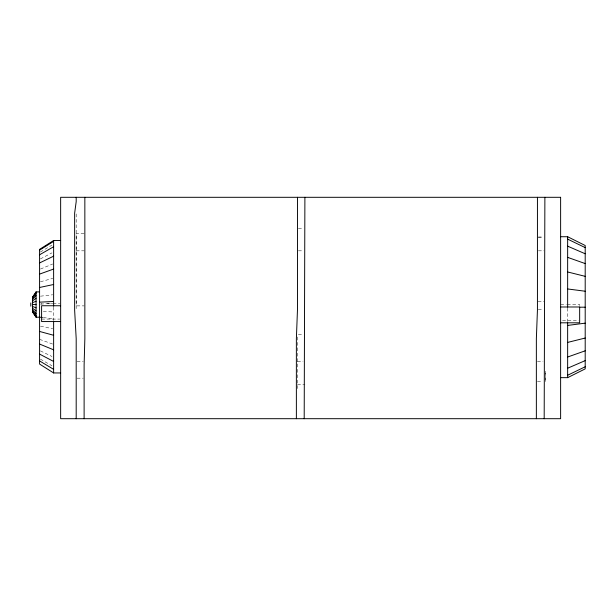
<?xml version="1.0" encoding="UTF-8"?>
<svg xmlns="http://www.w3.org/2000/svg" width="616" height="616" viewBox="0 0 616 616"><rect width="100%" height="100%" fill="white"/><g stroke="black" fill="none" stroke-linecap="round" stroke-linejoin="round"><path stroke-width="0.46" stroke-dasharray="3.08 2.31" d="M297.228 388.573L297.459 335.566M40.402 252.013L51.967 245.106M40.402 258.905L51.967 252.868M40.456 269.038L52.745 263.979M40.456 281.758L52.745 278.409M40.517 296.18L52.683 294.779M40.517 304.088L52.683 303.38M538.284 237.114L543.343 237.068M538.084 301.416L543.99 301.37M298.383 228.228L303.034 228.228M84.115 233.587L76.192 233.587L76.192 305.882L84.115 305.882M538.284 237.121L543.343 237.121M76.192 250.82L84.115 250.82M298.383 250.82L303.034 250.82M538.369 250.82L543.951 250.82M47.317 303.264L52.075 303.264M53.03 303.264L59.69 303.264M560.622 304.512L566.335 304.512M567.282 304.512L579.664 304.512L579.664 305.575M538.284 309.417L543.343 309.417M41.603 319.08L59.69 319.08M562.524 320.335L578.709 320.335M298.383 334.611L303.034 334.611M77.069 361.515L83.237 361.515M297.459 361.515L303.034 361.515M537.437 361.515L543.019 361.515M77.069 378.185L83.237 378.185M537.437 381.72L542.727 381.72M297.459 384.777L304.897 384.777M43.32 311.473L53.623 311.989M43.32 317.594L53.623 318.78M40.517 326.172L52.683 328.752M39.578 339.347L52.745 344.082M40.402 350.897L51.967 356.479M40.402 359.143L51.967 365.758M545.16 373.057L545.368 381.72L545.168 369.354M567.644 308.154L567.644 321.59M76.192 213.937L76.192 310.672M53.623 307.176L53.623 320.613M41.603 303.264L41.603 304.327"/><path stroke-width="0.92" d="M39.578 291.899L36.067 291.899L32.556 297.105L32.556 312.004L36.067 317.209L39.578 317.209M32.556 297.359L36.067 292.33M32.556 298.106L36.067 293.593M32.556 299.284L36.067 295.611M32.556 300.831L36.067 298.229M60.645 240.502L53.623 240.502L39.578 249.372L39.578 364.071L53.623 372.95L60.645 372.95M39.578 250.15L53.623 241.395M39.578 254.778L53.623 246.746M560.622 377.654L567.644 377.654L585.2 368.876L585.2 245.507L567.644 236.729L560.622 236.729M567.644 375.252L585.2 366.774M39.578 262.947L53.623 256.179M567.644 368.214L585.2 360.614M32.556 302.625L36.067 301.278M39.578 274.105L53.623 269.053M567.644 357.018L585.2 350.812M567.644 342.419L585.2 338.03M39.578 287.48L53.623 284.5M567.644 325.425L585.2 323.154M39.578 302.163L53.623 301.463M32.556 304.558L36.067 304.558M60.645 305.744L41.603 305.744L41.603 321.56L60.645 321.56M560.622 306.991L579.664 306.991L579.664 322.807L560.622 322.807M579.656 307.192L585.2 307.192M39.578 317.163L42.389 317.486M567.644 288.958L585.2 291.229M567.644 271.964L585.2 276.345M39.578 331.454L53.623 335.273M567.644 257.365L585.2 263.571M32.556 306.483L36.067 307.831M39.578 344.051L53.623 349.826M567.644 246.169L585.2 253.769M567.644 239.131L585.2 247.609M39.578 354.108L53.623 361.438M39.578 360.938L53.623 369.33M32.556 308.277L36.067 310.88M32.556 309.825L36.067 313.505M32.556 311.003L36.067 315.515M32.556 311.75L36.067 316.778M567.644 236.729L567.644 307.192M567.644 322.545L567.644 377.654M544.883 197.305L544.182 418.695M537.437 197.305L537.437 310.118L536.359 338.692L536.359 418.695M304.897 197.305L304.196 418.695M297.459 197.305L297.459 310.118L296.373 338.692L296.373 418.695M84.846 197.305L84.846 338.692L84.115 365.18L84.115 418.695M76.192 197.305L76.192 201.625L74.636 213.19L74.636 310.118L76.192 338.692L76.192 418.695M53.623 240.502L53.623 306.267M53.623 321.529L53.623 372.95M36.067 291.899L36.067 317.209M30.8 302.972L30.8 306.137M560.622 197.305L60.645 197.305L60.645 418.695L560.622 418.695L560.622 197.305"/></g></svg>
